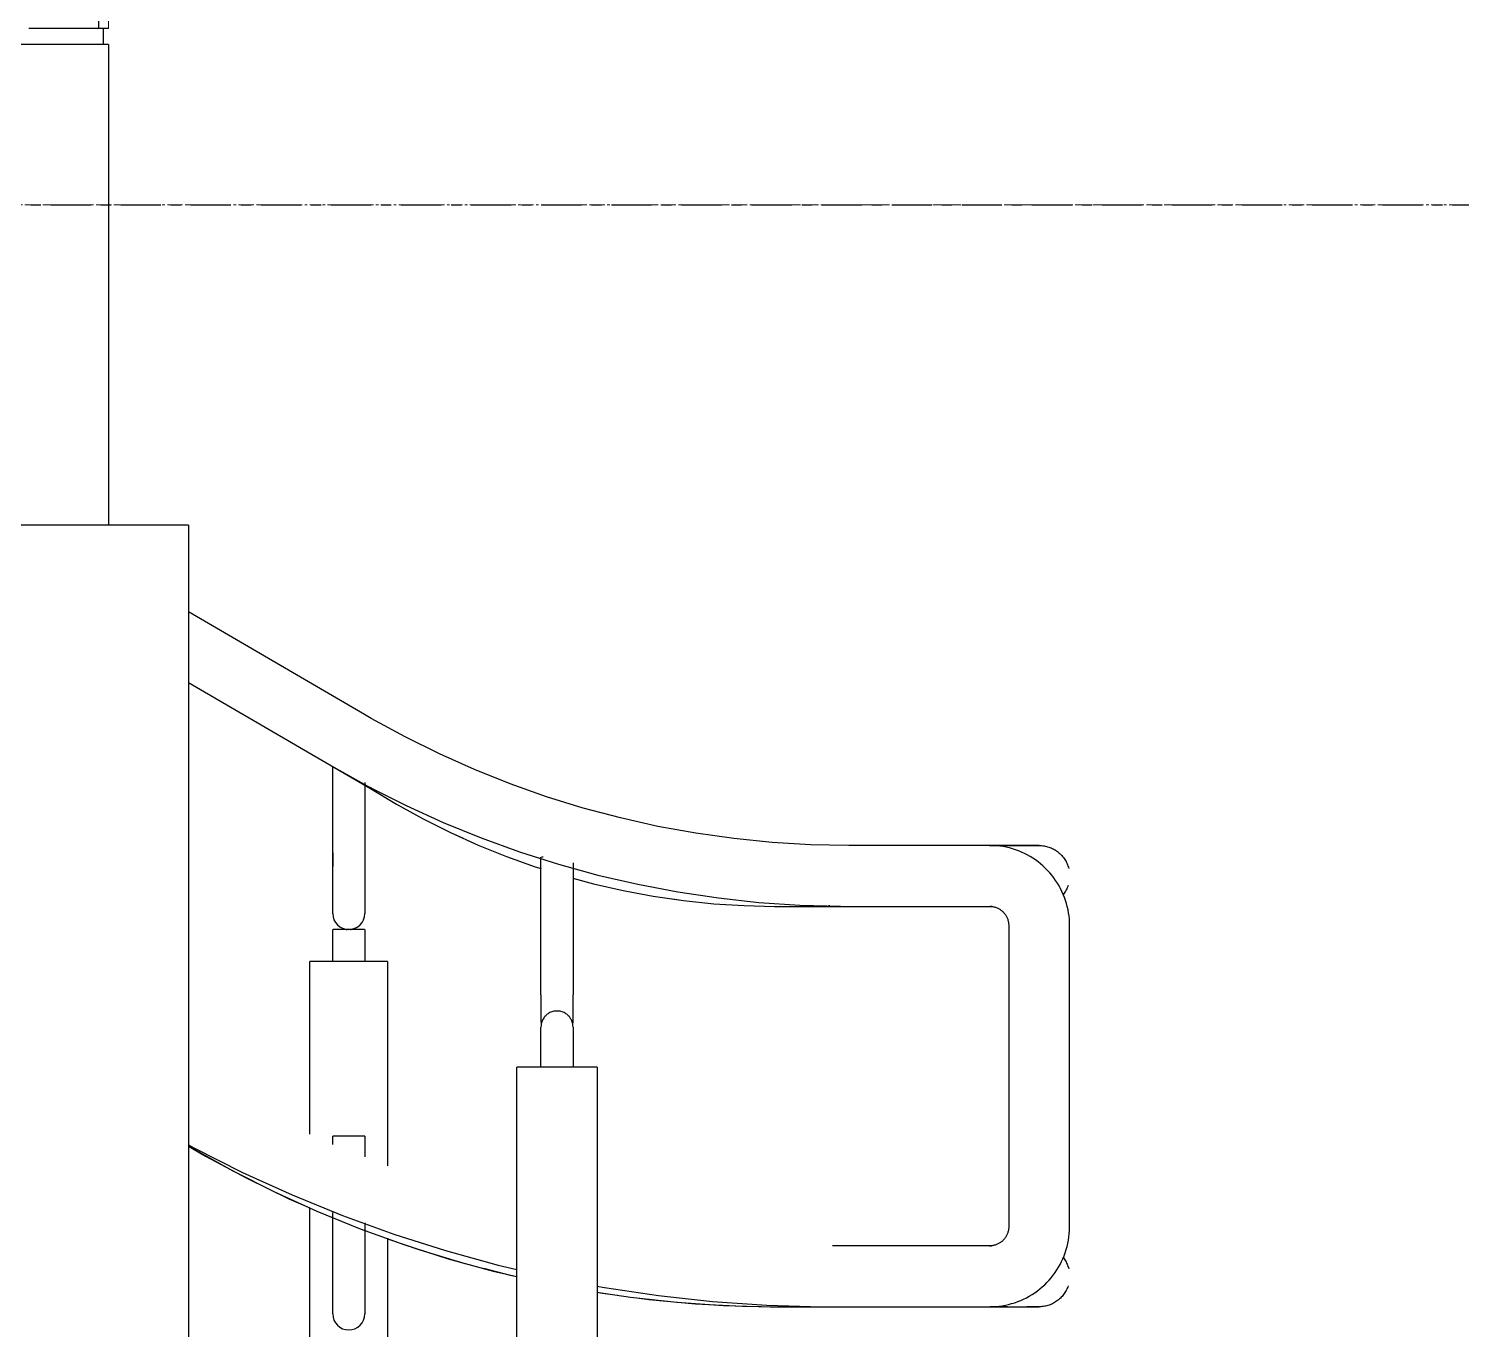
# Model space of a CAD drawing. Header units: millimetres. Extents: x 652937 to 1670132, y 1473552 to 2851037.
# Drawn here: x 782048 to 782943, y 1513818 to 1514630 of the extents above; entities that cross this region are included whole.
import ezdxf
from ezdxf.xclip import XClip

# ---------------------------------------------------------------- set-up
doc = ezdxf.new("R2010")
doc.units = ezdxf.units.MM
doc.header["$XCLIPFRAME"] = 0
doc.linetypes.add('Grid Line', pattern=[22.225, 12.7, -3.175, 3.175, -3.175])
doc.linetypes.add('TA_GL_005.00000', pattern=[13.75, 5, -1.25, 1.25, -1.25, 5])
doc.layers.add('000 - 0_HIDE_OBJ_FRAMING_DEF_SUB_1', color=1, linetype='Continuous')
doc.layers.add('000 - 0_SYM_DWG_GRIDLINE_MAIN_COLOR_251', color=251, linetype='Continuous')
doc.layers.add('Z-230-A_LEVEL', color=1, linetype='Continuous', lineweight=9)
doc.styles.add('TA', font='', dxfattribs={"height": 4.5})
doc.styles.get('TA').set_extended_font_data('Cordia New')

# ---------------------------------------------------------------- blocks, each defined once
blk = doc.blocks.new('PP18_ENT3_SE_ELE2-1')
at = {"layer": 'Z-230-A_LEVEL', "linetype": 'Grid Line', "ltscale": 0.5}
blk.add_line((26089.17, 102450), (0, 102450), dxfattribs=at)
blk = doc.blocks.new('*U6164')
at = {"layer": '000 - 0_SYM_DWG_GRIDLINE_MAIN_COLOR_251', "linetype": 'ByBlock', "ltscale": 5}
blk.add_line((200, 0), (-30071, 0), dxfattribs=at)
at = {"style": 'TA', "flags": 1}
blk.add_attdef('LOCATION', (6, -6), '', height=4.5, rotation=270, dxfattribs=at)
blk = doc.blocks.new('W-1-PP18-ST_ENT3_REV02_20260413-044638_PP18_ENT3_ELE2-DIM')
at = {"layer": '000 - 0_SYM_DWG_GRIDLINE_MAIN_COLOR_251', "color": 6, "linetype": 'TA_GL_005.00000', "rotation": 180}
blk.add_blockref('*U6164', (-21271, 102450), dxfattribs=at)
blk = doc.blocks.new('Railing - RL8A_Post_Start-End_-20961176-ENT 3 ELE-2 Sheet')
at = {"layer": '000 - 0_HIDE_OBJ_FRAMING_DEF_SUB_1'}
for p, q in [((-174638.47, 101956.67), (-174638.47, 102042.67)), ((-174637.13, 102042.67), (-174638.13, 102042.67)), ((-174618.47, 102039.18), (-174618.47, 101956.67)), ((-174638.47, 101911.67), (-174638.47, 101936.67)), ((-174618.47, 101936.67), (-174618.47, 101911.67)), ((-174653.47, 101151), (-174653.47, 101911.67)), ((-174628.47, 101911.67), (-174653.47, 101911.67)), ((-174603.47, 101911.67), (-174628.47, 101911.67)), ((-174603.47, 101911.67), (-174603.47, 101151))]:
    blk.add_line(p, q, dxfattribs=at)
at = {"layer": '000 - 0_HIDE_OBJ_FRAMING_DEF_SUB_1', "flags": 128}
for points in [[(-174638.47, 101956.67), (-174638.47, 101955.87), (-174638.47, 101955.07), (-174638.47, 101954.27), (-174638.47, 101953.48), (-174638.47, 101952.69), (-174638.47, 101951.91), (-174638.47, 101951.14), (-174638.47, 101950.38), (-174638.47, 101949.62), (-174638.47, 101948.88), (-174638.47, 101948.15), (-174638.47, 101947.43), (-174638.47, 101946.73), (-174638.47, 101946.04), (-174638.47, 101945.37), (-174638.47, 101944.72), (-174638.47, 101944.09), (-174638.47, 101943.48), (-174638.47, 101942.89), (-174638.47, 101942.32), (-174638.47, 101941.77), (-174638.47, 101941.25), (-174638.47, 101940.75), (-174638.47, 101940.28), (-174638.47, 101939.84), (-174638.47, 101939.42)], [(-174618.47, 101939.31), (-174618.47, 101939.72), (-174618.47, 101940.16), (-174618.47, 101940.62), (-174618.47, 101941.12), (-174618.47, 101941.63), (-174618.47, 101942.17), (-174618.47, 101942.73), (-174618.47, 101943.32), (-174618.47, 101943.92), (-174618.47, 101944.55), (-174618.47, 101945.2), (-174618.47, 101945.86), (-174618.47, 101946.54), (-174618.47, 101947.24), (-174618.47, 101947.95), (-174618.47, 101948.68), (-174618.47, 101949.42), (-174618.47, 101950.17), (-174618.47, 101950.93), (-174618.47, 101951.7), (-174618.47, 101952.48), (-174618.47, 101953.27), (-174618.47, 101954.06), (-174618.47, 101954.85), (-174618.47, 101955.65), (-174618.47, 101956.45), (-174618.47, 101956.67)]]:
    blk.add_lwpolyline(points, dxfattribs=at)
at = {"layer": '000 - 0_HIDE_OBJ_FRAMING_DEF_SUB_1'}
blk.add_open_spline([(-174618.47, 101936.67), (-174618.47, 101937.54), (-174618.64, 101938.85), (-174619.2, 101940.5), (-174619.68, 101941.48), (-174620.15, 101942.23), (-174620.65, 101942.94), (-174621.23, 101943.59), (-174621.87, 101944.19), (-174622.54, 101944.74), (-174623.45, 101945.35), (-174624.63, 101945.93), (-174626.28, 101946.49), (-174628.47, 101946.78), (-174630.65, 101946.49), (-174632.3, 101945.93), (-174633.48, 101945.35), (-174634.39, 101944.74), (-174635.06, 101944.19), (-174635.7, 101943.59), (-174636.42, 101942.77), (-174637.03, 101941.86), (-174637.44, 101941.09), (-174637.8, 101940.3), (-174638.29, 101938.85), (-174638.47, 101937.54), (-174638.47, 101936.67)], degree=3, knots=[0, 0, 0, 0, 0.083333, 0.125, 0.166667, 0.1875, 0.208333, 0.25, 0.270833, 0.291667, 0.333333, 0.375, 0.416667, 0.5, 0.583333, 0.625, 0.666667, 0.708333, 0.729167, 0.75, 0.791667, 0.833333, 0.854167, 0.875, 0.916667, 1, 1, 1, 1], dxfattribs=at)
blk = doc.blocks.new('Railing - Railing-19040147-ENT 3 ELE-2 Sheet')
blk.add_blockref('Railing - RL8A_Post_Start-End_-20961176-ENT 3 ELE-2 Sheet', (0, 0))
blk = doc.blocks.new('DPA_TYP_RL8_Handrail - RL8A_300Tx175R-21111523-ENT 3 ELE-2 Sheet')
at = {"layer": '000 - 0_HIDE_OBJ_FRAMING_DEF_SUB_1'}
for p, q in [((-174748.58, 102131.73), (-174858.47, 102195.83)), ((-174858.47, 102151.84), (-174767.73, 102098.91)), ((-174358.47, 102050), (-174446.26, 102050)), ((-174446.26, 102012), (-174358.47, 102012)), ((-174346.47, 102000), (-174346.47, 101812)), ((-174308.47, 101812), (-174308.47, 102000)), ((-174358.47, 101800), (-174456.53, 101800)), ((-174456.53, 101762), (-174358.47, 101762))]:
    blk.add_line(p, q, dxfattribs=at)
at = {"layer": '000 - 0_HIDE_OBJ_FRAMING_DEF_SUB_1', "flags": 128}
for points in [[(-174446.26, 102050), (-174470.25, 102050.48), (-174494.21, 102051.92), (-174518.08, 102054.31), (-174541.85, 102057.66), (-174565.46, 102061.96), (-174588.88, 102067.2), (-174612.07, 102073.37), (-174635, 102080.46), (-174657.62, 102088.46), (-174679.91, 102097.36), (-174701.82, 102107.15), (-174723.32, 102117.8), (-174744.38, 102129.31), (-174748.58, 102131.73)], [(-174767.73, 102098.91), (-174745.43, 102086.49), (-174722.66, 102074.98), (-174699.44, 102064.39), (-174675.82, 102054.73), (-174651.83, 102046.03), (-174627.52, 102038.29), (-174602.91, 102031.53), (-174578.05, 102025.76), (-174552.98, 102020.99), (-174527.74, 102017.23), (-174502.38, 102014.47), (-174476.92, 102012.74), (-174451.41, 102012.02), (-174446.26, 102012)], [(-174308.47, 102000), (-174308.51, 102002), (-174308.63, 102004), (-174308.83, 102005.99), (-174309.1, 102007.97), (-174309.46, 102009.93), (-174309.9, 102011.89), (-174310.41, 102013.82), (-174311, 102015.73), (-174311.67, 102017.61), (-174312.41, 102019.47), (-174313.23, 102021.3), (-174314.12, 102023.09), (-174315.07, 102024.84), (-174316.1, 102026.56), (-174317.2, 102028.23), (-174318.36, 102029.86), (-174319.59, 102031.44), (-174320.88, 102032.97), (-174322.22, 102034.45), (-174323.63, 102035.87), (-174325.09, 102037.23), (-174326.61, 102038.54), (-174328.17, 102039.78), (-174329.79, 102040.96), (-174331.45, 102042.07), (-174333.15, 102043.12), (-174334.9, 102044.1), (-174336.68, 102045.01), (-174338.5, 102045.84), (-174340.35, 102046.6), (-174342.23, 102047.29), (-174344.13, 102047.9), (-174346.06, 102048.44), (-174348, 102048.89), (-174349.97, 102049.27), (-174351.94, 102049.57), (-174353.93, 102049.79), (-174355.93, 102049.94), (-174357.93, 102050), (-174358.47, 102050)], [(-174358.47, 102012), (-174357.99, 102011.99), (-174357.51, 102011.96), (-174357.03, 102011.91), (-174356.55, 102011.85), (-174356.08, 102011.76), (-174355.61, 102011.66), (-174355.15, 102011.53), (-174354.69, 102011.39), (-174354.24, 102011.23), (-174353.79, 102011.05), (-174353.35, 102010.86), (-174352.92, 102010.64), (-174352.5, 102010.41), (-174352.09, 102010.17), (-174351.69, 102009.9), (-174351.3, 102009.63), (-174350.92, 102009.33), (-174350.55, 102009.02), (-174350.2, 102008.7), (-174349.86, 102008.36), (-174349.53, 102008.01), (-174349.22, 102007.65), (-174348.92, 102007.27), (-174348.64, 102006.88), (-174348.37, 102006.48), (-174348.12, 102006.07), (-174347.88, 102005.66), (-174347.66, 102005.23), (-174347.46, 102004.79), (-174347.28, 102004.35), (-174347.12, 102003.9), (-174346.97, 102003.44), (-174346.84, 102002.98), (-174346.73, 102002.51), (-174346.64, 102002.04), (-174346.57, 102001.57), (-174346.52, 102001.09), (-174346.48, 102000.61), (-174346.47, 102000.13), (-174346.47, 102000)], [(-174858.47, 101863.11), (-174855.12, 101861.25), (-174824.78, 101845.91), (-174793.85, 101831.8), (-174762.38, 101818.93), (-174730.42, 101807.34), (-174698.02, 101797.03), (-174665.24, 101788.02), (-174653.47, 101785.29)], [(-174358.47, 101762), (-174356.47, 101762.04), (-174354.47, 101762.16), (-174352.48, 101762.36), (-174350.5, 101762.64), (-174348.53, 101763), (-174346.58, 101763.43), (-174344.65, 101763.95), (-174342.74, 101764.54), (-174340.85, 101765.21), (-174338.99, 101765.95), (-174337.17, 101766.76), (-174335.38, 101767.65), (-174333.62, 101768.61), (-174331.91, 101769.64), (-174330.23, 101770.73), (-174328.61, 101771.9), (-174327.03, 101773.12), (-174325.5, 101774.41), (-174324.02, 101775.76), (-174322.6, 101777.16), (-174321.23, 101778.63), (-174319.93, 101780.14), (-174318.69, 101781.71), (-174317.51, 101783.32), (-174316.39, 101784.98), (-174315.35, 101786.69), (-174314.37, 101788.43), (-174313.46, 101790.22), (-174312.63, 101792.03), (-174311.86, 101793.88), (-174311.18, 101795.76), (-174310.56, 101797.66), (-174310.03, 101799.59), (-174309.57, 101801.54), (-174309.19, 101803.5), (-174308.89, 101805.48), (-174308.67, 101807.47), (-174308.53, 101809.46), (-174308.47, 101811.46), (-174308.47, 101812)], [(-174346.47, 101812), (-174346.48, 101811.52), (-174346.5, 101811.04), (-174346.55, 101810.56), (-174346.62, 101810.09), (-174346.7, 101809.62), (-174346.81, 101809.15), (-174346.93, 101808.68), (-174347.07, 101808.23), (-174347.23, 101807.77), (-174347.41, 101807.33), (-174347.61, 101806.89), (-174347.82, 101806.46), (-174348.05, 101806.04), (-174348.3, 101805.63), (-174348.56, 101805.22), (-174348.84, 101804.83), (-174349.13, 101804.45), (-174349.44, 101804.09), (-174349.77, 101803.73), (-174350.11, 101803.39), (-174350.46, 101803.06), (-174350.82, 101802.75), (-174351.2, 101802.45), (-174351.58, 101802.17), (-174351.98, 101801.9), (-174352.39, 101801.65), (-174352.81, 101801.42), (-174353.24, 101801.2), (-174353.67, 101801), (-174354.12, 101800.82), (-174354.57, 101800.65), (-174355.03, 101800.5), (-174355.49, 101800.38), (-174355.95, 101800.27), (-174356.43, 101800.17), (-174356.9, 101800.1), (-174357.38, 101800.05), (-174357.86, 101800.02), (-174358.34, 101800), (-174358.47, 101800)], [(-174603.61, 101774.91), (-174598.72, 101773.98), (-174565.1, 101768.96), (-174531.3, 101765.29), (-174497.38, 101762.98), (-174463.39, 101762.03), (-174456.53, 101762)]]:
    blk.add_lwpolyline(points, dxfattribs=at)
blk = doc.blocks.new('Railing - RL10_Post_Start-End_-20894885-ENT 3 ELE-2 Sheet')
at = {"layer": '000 - 0_HIDE_OBJ_FRAMING_DEF_SUB_1'}
for p, q in [((-174768.47, 102045.5), (-174768.47, 102099.34)), ((-174748.47, 102089.32), (-174748.47, 102045.5)), ((-174768.47, 101977.5), (-174768.47, 101997.5)), ((-174758.47, 101997.5), (-174768.22, 101997.5)), ((-174748.72, 101997.5), (-174758.47, 101997.5)), ((-174748.47, 101997.5), (-174748.47, 101977.5)), ((-174782.77, 101869.86), (-174782.77, 101977.5)), ((-174734.17, 101977.5), (-174782.77, 101977.5)), ((-174734.17, 101977.5), (-174734.17, 101849.97)), ((-174768.47, 101863.26), (-174768.47, 101868.5)), ((-174748.47, 101868.5), (-174768.47, 101868.5)), ((-174748.47, 101868.5), (-174748.47, 101855.51)), ((-174782.77, 101187.5), (-174782.77, 101823.99)), ((-174768.47, 101795.5), (-174768.47, 101820.87)), ((-174748.47, 101814.46), (-174748.47, 101795.5)), ((-174734.17, 101804.84), (-174734.17, 101187.5)), ((-174782.77, 101187.5), (-174734.17, 101187.5))]:
    blk.add_line(p, q, dxfattribs=at)
at = {"layer": '000 - 0_HIDE_OBJ_FRAMING_DEF_SUB_1', "flags": 128}
for points in [[(-174768.47, 102045.5), (-174768.47, 102043.98), (-174768.47, 102042.46), (-174768.47, 102040.95), (-174768.47, 102039.45), (-174768.47, 102037.95), (-174768.47, 102036.78)], [(-174768.47, 102007.53), (-174768.47, 102007.62), (-174768.47, 102007.77), (-174768.47, 102007.99), (-174768.47, 102008.26), (-174768.47, 102008.59), (-174768.47, 102008.98), (-174768.47, 102009.43), (-174768.47, 102009.94), (-174768.47, 102010.5), (-174768.47, 102011.12), (-174768.47, 102011.79), (-174768.47, 102012.52), (-174768.47, 102013.3), (-174768.47, 102014.14), (-174768.47, 102015.02), (-174768.47, 102015.95), (-174768.47, 102016.93), (-174768.47, 102017.96), (-174768.47, 102019.03), (-174768.47, 102020.14), (-174768.47, 102021.29), (-174768.47, 102022.48), (-174768.47, 102023.71), (-174768.47, 102024.97), (-174768.47, 102026.26), (-174768.47, 102027.59), (-174768.47, 102028.94), (-174768.47, 102030.33), (-174768.47, 102031.73), (-174768.47, 102033.16), (-174768.47, 102034.6), (-174768.47, 102036.07), (-174768.47, 102037.55), (-174768.47, 102039.04), (-174768.47, 102040.54), (-174768.47, 102042.05), (-174768.47, 102043.57), (-174768.47, 102045.09), (-174768.47, 102045.5)], [(-174748.47, 102045.5), (-174748.47, 102043.98), (-174748.47, 102042.46), (-174748.47, 102040.95), (-174748.47, 102039.45), (-174748.47, 102037.95), (-174748.47, 102036.47), (-174748.47, 102035), (-174748.47, 102033.55), (-174748.47, 102032.11), (-174748.47, 102030.7), (-174748.47, 102029.31), (-174748.47, 102027.95), (-174748.47, 102026.62), (-174748.47, 102025.31), (-174748.47, 102024.04), (-174748.47, 102022.81), (-174748.47, 102021.61), (-174748.47, 102020.44), (-174748.47, 102019.32), (-174748.47, 102018.24), (-174748.47, 102017.2), (-174748.47, 102016.21), (-174748.47, 102015.27), (-174748.47, 102014.37), (-174748.47, 102013.52), (-174748.47, 102012.73), (-174748.47, 102011.99), (-174748.47, 102011.3), (-174748.47, 102010.66), (-174748.47, 102010.08), (-174748.47, 102009.56), (-174748.47, 102009.1), (-174748.47, 102008.69), (-174748.47, 102008.34), (-174748.47, 102008.05), (-174748.47, 102007.82), (-174748.47, 102007.66), (-174748.47, 102007.55)], [(-174760.95, 101997.81), (-174760.56, 101997.72), (-174760.17, 101997.65), (-174759.77, 101997.59), (-174759.37, 101997.54)], [(-174757.38, 101997.56), (-174756.98, 101997.61), (-174756.58, 101997.68), (-174756.19, 101997.76)], [(-174754.67, 101998.25), (-174754.3, 101998.41), (-174753.94, 101998.58), (-174753.59, 101998.77), (-174753.25, 101998.97), (-174752.91, 101999.19), (-174752.58, 101999.42)], [(-174768.47, 101757.53), (-174768.47, 101757.62), (-174768.47, 101757.77), (-174768.47, 101757.99), (-174768.47, 101758.26), (-174768.47, 101758.59), (-174768.47, 101758.98), (-174768.47, 101759.43), (-174768.47, 101759.94), (-174768.47, 101760.5), (-174768.47, 101761.12), (-174768.47, 101761.79), (-174768.47, 101762.52), (-174768.47, 101763.3), (-174768.47, 101764.14), (-174768.47, 101765.02), (-174768.47, 101765.95), (-174768.47, 101766.93), (-174768.47, 101767.96), (-174768.47, 101769.03), (-174768.47, 101770.14), (-174768.47, 101771.29), (-174768.47, 101772.48), (-174768.47, 101773.71), (-174768.47, 101774.97), (-174768.47, 101776.26), (-174768.47, 101777.59), (-174768.47, 101778.94), (-174768.47, 101780.33), (-174768.47, 101781.73), (-174768.47, 101783.16), (-174768.47, 101784.6), (-174768.47, 101786.07), (-174768.47, 101787.55), (-174768.47, 101789.04), (-174768.47, 101790.54), (-174768.47, 101792.05), (-174768.47, 101793.57), (-174768.47, 101795.09), (-174768.47, 101795.5)], [(-174748.47, 101795.5), (-174748.47, 101793.98), (-174748.47, 101792.46), (-174748.47, 101790.95), (-174748.47, 101789.45), (-174748.47, 101787.95), (-174748.47, 101786.47), (-174748.47, 101785), (-174748.47, 101783.55), (-174748.47, 101782.11), (-174748.47, 101780.7), (-174748.47, 101779.31), (-174748.47, 101777.95), (-174748.47, 101776.62), (-174748.47, 101775.31), (-174748.47, 101774.04), (-174748.47, 101772.81), (-174748.47, 101771.61), (-174748.47, 101770.44), (-174748.47, 101769.32), (-174748.47, 101768.24), (-174748.47, 101767.2), (-174748.47, 101766.21), (-174748.47, 101765.27), (-174748.47, 101764.37), (-174748.47, 101763.52), (-174748.47, 101762.73), (-174748.47, 101761.99), (-174748.47, 101761.3), (-174748.47, 101760.66), (-174748.47, 101760.08), (-174748.47, 101759.56), (-174748.47, 101759.1), (-174748.47, 101758.69), (-174748.47, 101758.34), (-174748.47, 101758.05), (-174748.47, 101757.82), (-174748.47, 101757.66), (-174748.47, 101757.55)]]:
    blk.add_lwpolyline(points, dxfattribs=at)
at = {"layer": '000 - 0_HIDE_OBJ_FRAMING_DEF_SUB_1'}
for centre in [(-174758.47, 102007.5), (-174758.47, 101757.5)]:
    blk.add_arc(centre, 10, 180, 0, dxfattribs=at)
blk = doc.blocks.new('Railing - Railing-21262795-ENT 3 ELE-2 Sheet')
blk.add_blockref('Railing - RL10_Post_Start-End_-20894885-ENT 3 ELE-2 Sheet', (0, 0))
blk = doc.blocks.new('DPA_TYP_RL10_Handrail - RL10_300Tx175R-21111166-ENT 3 ELE-2 Sheet')
at = {"layer": '000 - 0_HIDE_OBJ_FRAMING_DEF_SUB_1'}
for p, q in [((-174767.73, 102098.91), (-174744.96, 102085.64)), ((-174490.76, 102012), (-174458.46, 102012)), ((-174458.46, 102012), (-174458.46, 102012.65)), ((-174458.46, 102012.65), (-174458.46, 102012)), ((-174458.46, 102012), (-174446.26, 102012)), ((-174358.46, 102012), (-174357.22, 102012)), ((-174356.88, 102012), (-174358.12, 102012)), ((-174858.47, 101862.42), (-174856.23, 101861.12)), ((-174358.46, 101800), (-174357.22, 101800)), ((-174356.88, 101800), (-174358.12, 101800)), ((-174489.61, 101762), (-174458.46, 101762)), ((-174458.46, 101762), (-174456.53, 101762))]:
    blk.add_line(p, q, dxfattribs=at)
at = {"layer": '000 - 0_HIDE_OBJ_FRAMING_DEF_SUB_1', "flags": 128}
for points in [[(-174744.96, 102085.64), (-174728.69, 102075.79), (-174712.03, 102066.61), (-174695.02, 102058.1), (-174677.68, 102050.27), (-174660.04, 102043.15), (-174642.13, 102036.73), (-174638.44, 102035.57)], [(-174744.96, 102085.64), (-174728.69, 102075.79), (-174712.03, 102066.61), (-174695.02, 102058.1), (-174687.06, 102054.51)], [(-174684.56, 102053.38), (-174677.68, 102050.27), (-174660.04, 102043.15), (-174642.13, 102036.73), (-174638.44, 102035.57)], [(-174358.46, 102050), (-174357.22, 102050), (-174355.98, 102050), (-174354.74, 102050), (-174353.52, 102050), (-174352.3, 102050), (-174351.09, 102050), (-174349.89, 102050), (-174348.7, 102050), (-174347.54, 102050), (-174346.38, 102050), (-174345.25, 102050), (-174344.14, 102050), (-174343.05, 102050), (-174341.99, 102050), (-174340.95, 102050), (-174339.94, 102050), (-174338.96, 102050), (-174338.01, 102050), (-174337.1, 102050), (-174336.22, 102050), (-174335.37, 102050), (-174334.56, 102050), (-174333.79, 102050), (-174333.06, 102050), (-174332.37, 102050), (-174331.72, 102050), (-174331.11, 102050), (-174330.55, 102050), (-174330.03, 102050), (-174329.56, 102050), (-174329.14, 102050), (-174328.76, 102050), (-174328.43, 102050), (-174328.14, 102050), (-174327.91, 102050), (-174327.72, 102050), (-174327.58, 102050), (-174327.5, 102050), (-174327.46, 102050)], [(-174327.46, 102050), (-174327.48, 102050), (-174327.55, 102050), (-174327.68, 102050), (-174327.85, 102050), (-174328.07, 102050), (-174328.34, 102050), (-174328.66, 102050), (-174329.03, 102050), (-174329.44, 102050), (-174329.9, 102050), (-174330.41, 102050), (-174330.96, 102050), (-174331.55, 102050), (-174332.19, 102050), (-174332.87, 102050), (-174333.59, 102050), (-174334.35, 102050), (-174335.15, 102050), (-174335.99, 102050), (-174336.86, 102050), (-174337.76, 102050), (-174338.7, 102050), (-174339.68, 102050), (-174340.68, 102050), (-174341.71, 102050), (-174342.76, 102050), (-174343.84, 102050), (-174344.95, 102050), (-174346.08, 102050), (-174347.22, 102050), (-174348.39, 102050), (-174349.57, 102050), (-174350.76, 102050), (-174351.97, 102050), (-174353.19, 102050), (-174354.41, 102050), (-174355.64, 102050), (-174356.88, 102050), (-174358.12, 102050)], [(-174327.46, 102050), (-174326.7, 102049.98), (-174325.94, 102049.94), (-174325.18, 102049.86), (-174324.43, 102049.76), (-174323.68, 102049.62), (-174322.94, 102049.46), (-174322.2, 102049.26), (-174321.48, 102049.04), (-174320.76, 102048.78), (-174320.06, 102048.5), (-174319.36, 102048.19), (-174318.68, 102047.85), (-174318.01, 102047.49), (-174317.36, 102047.1), (-174316.73, 102046.68), (-174316.11, 102046.24), (-174315.51, 102045.77), (-174314.93, 102045.28), (-174314.37, 102044.77), (-174313.83, 102044.24), (-174313.31, 102043.68), (-174312.81, 102043.11), (-174312.34, 102042.51), (-174311.89, 102041.9), (-174311.47, 102041.27), (-174311.07, 102040.62), (-174310.7, 102039.96), (-174310.35, 102039.28), (-174310.04, 102038.59), (-174309.75, 102037.88), (-174309.49, 102037.17), (-174309.25, 102036.45), (-174309.05, 102035.72)], [(-174618.52, 102029.56), (-174605.61, 102026.08), (-174587.06, 102021.85), (-174568.36, 102018.37), (-174549.54, 102015.65), (-174530.62, 102013.67), (-174511.63, 102012.46), (-174492.61, 102012), (-174490.76, 102012)], [(-174618.52, 102029.56), (-174605.61, 102026.08), (-174587.06, 102021.85), (-174568.36, 102018.37), (-174559.77, 102017.13)], [(-174309.42, 102025.02), (-174309.67, 102024.31), (-174309.96, 102023.6), (-174310.27, 102022.91), (-174310.6, 102022.23), (-174310.97, 102021.56), (-174311.36, 102020.91), (-174311.77, 102020.27), (-174312.22, 102019.65), (-174312.68, 102019.05)], [(-174556.46, 102016.65), (-174549.54, 102015.65), (-174530.62, 102013.67), (-174511.63, 102012.46), (-174492.61, 102012), (-174490.76, 102012)], [(-174858.47, 101862.33), (-174847.91, 101856.11), (-174822.11, 101842.26), (-174795.78, 101829.45), (-174782.77, 101823.76)], [(-174856.23, 101861.12), (-174830.8, 101846.96), (-174804.83, 101833.83), (-174778.35, 101821.75), (-174751.42, 101810.73), (-174724.06, 101800.81), (-174696.33, 101791.98), (-174668.26, 101784.27), (-174653.47, 101780.84)], [(-174734.17, 101804.45), (-174714.01, 101797.49), (-174685.97, 101789.04), (-174682.32, 101788.1)], [(-174312.34, 101792.51), (-174311.89, 101791.9), (-174311.47, 101791.27), (-174311.07, 101790.62), (-174310.7, 101789.96), (-174310.35, 101789.28), (-174310.04, 101788.59), (-174309.75, 101787.88), (-174309.49, 101787.17), (-174309.25, 101786.45), (-174309.05, 101785.72)], [(-174674.35, 101786.04), (-174657.62, 101781.72), (-174653.47, 101780.82)], [(-174603.62, 101771.12), (-174600.16, 101770.51), (-174590.68, 101769.25)], [(-174603.62, 101771.1), (-174582.54, 101767.96), (-174553.61, 101764.82), (-174524.57, 101762.84), (-174495.48, 101762.02), (-174489.61, 101762)], [(-174309.42, 101775.02), (-174309.67, 101774.31), (-174309.96, 101773.6), (-174310.27, 101772.91), (-174310.6, 101772.23), (-174310.97, 101771.56), (-174311.36, 101770.91), (-174311.77, 101770.27), (-174312.22, 101769.65), (-174312.68, 101769.05), (-174313.17, 101768.47), (-174313.68, 101767.91), (-174314.22, 101767.37), (-174314.77, 101766.85), (-174315.35, 101766.36), (-174315.94, 101765.88), (-174316.56, 101765.44), (-174317.19, 101765.01), (-174317.84, 101764.61), (-174318.5, 101764.24), (-174319.18, 101763.9), (-174319.87, 101763.58), (-174320.57, 101763.29), (-174321.28, 101763.03), (-174322.01, 101762.8), (-174322.74, 101762.59), (-174323.48, 101762.42), (-174324.23, 101762.28), (-174324.98, 101762.16), (-174325.73, 101762.08), (-174326.49, 101762.02), (-174327.25, 101762), (-174327.46, 101762)], [(-174578.71, 101767.65), (-174571.13, 101766.64), (-174541.98, 101763.93), (-174512.74, 101762.39), (-174488.84, 101762)], [(-174358.46, 101762), (-174357.22, 101762), (-174355.98, 101762), (-174354.74, 101762), (-174353.52, 101762), (-174352.3, 101762), (-174351.09, 101762), (-174349.89, 101762), (-174348.7, 101762), (-174347.54, 101762), (-174346.38, 101762), (-174345.25, 101762), (-174344.14, 101762), (-174343.05, 101762), (-174341.99, 101762), (-174340.95, 101762), (-174339.94, 101762), (-174338.96, 101762), (-174338.01, 101762), (-174337.1, 101762), (-174336.22, 101762), (-174335.37, 101762), (-174334.56, 101762), (-174333.79, 101762), (-174333.06, 101762), (-174332.37, 101762), (-174331.72, 101762), (-174331.11, 101762), (-174330.55, 101762), (-174330.03, 101762), (-174329.56, 101762), (-174329.14, 101762), (-174328.76, 101762), (-174328.43, 101762), (-174328.14, 101762), (-174327.91, 101762), (-174327.72, 101762), (-174327.58, 101762), (-174327.5, 101762), (-174327.46, 101762)], [(-174347.22, 101762), (-174348.39, 101762), (-174349.57, 101762), (-174350.76, 101762), (-174351.97, 101762), (-174353.19, 101762), (-174354.41, 101762), (-174355.64, 101762), (-174356.88, 101762), (-174358.12, 101762)], [(-174327.46, 101762), (-174327.48, 101762), (-174327.55, 101762), (-174327.68, 101762), (-174327.85, 101762), (-174328.07, 101762), (-174328.34, 101762), (-174328.66, 101762), (-174329.03, 101762), (-174329.44, 101762), (-174329.9, 101762), (-174330.41, 101762), (-174330.96, 101762), (-174331.55, 101762), (-174332.19, 101762), (-174332.87, 101762), (-174333.59, 101762), (-174334.35, 101762), (-174335.15, 101762)]]:
    blk.add_lwpolyline(points, dxfattribs=at)
at = {"layer": '000 - 0_HIDE_OBJ_FRAMING_DEF_SUB_1'}
blk.add_open_spline([(-174744.96, 102085.64), (-174744.96, 102085.64), (-174744.76, 102085.97), (-174744.37, 102086.62)], degree=3, dxfattribs=at)
blk = doc.blocks.new('C-1-PP18-AR-2340-01-C_20260413-231939_PP18_ENT3_EX-ELE2')
at = {"layer": '000 - 0_HIDE_OBJ_FRAMING_DEF_SUB_1'}
for p, q in [((7034, 102560), (7034, 106200)), ((7032.03, 102560), (6990.38, 102560)), ((7034, 102560), (7032.03, 102560)), ((7037.95, 102560), (7033.96, 102560)), ((7037, 102550), (7037, 102560)), ((7040, 102560), (7037.95, 102560)), ((7040, 102550), (-4915, 102550)), ((7040, 102550), (7040, 102450)), ((7040, 102450), (7040, 102250)), ((7090, 102250), (-20158.97, 102250)), ((7090, 102250), (7090, 101360))]:
    blk.add_line(p, q, dxfattribs=at)
at = {"layer": '000 - 0_HIDE_OBJ_FRAMING_DEF_SUB_1', "lineweight": 9}
blk.add_line((7040, 102560), (7040, 104050), dxfattribs=at)
at = {"layer": '000 - 0_HIDE_OBJ_FRAMING_DEF_SUB_1'}
for name in ['DPA_TYP_RL8_Handrail - RL8A_300Tx175R-21111523-ENT 3 ELE-2 Sheet', 'DPA_TYP_RL10_Handrail - RL10_300Tx175R-21111166-ENT 3 ELE-2 Sheet', 'Railing - Railing-21262795-ENT 3 ELE-2 Sheet', 'Railing - Railing-19040147-ENT 3 ELE-2 Sheet']:
    blk.add_blockref(name, (181948.47, 0), dxfattribs=at)

msp = doc.modelspace()

# ---------------------------------------------------------------- block references
at = {"color": 6}
ref = msp.add_blockref('PP18_ENT3_SE_ELE2-1', (775008.1769, 1412070.4203), dxfattribs=at)
XClip(ref).set_block_clipping_path([(-21816.709593582, 100920), (8800.0000001194, 118767.7153737911)])

# ---------------------------------------------------------------- next in the draw order: block references
msp.add_blockref('W-1-PP18-ST_ENT3_REV02_20260413-044638_PP18_ENT3_ELE2-DIM', (775008.1769, 1412070.4203), dxfattribs=at)

# ---------------------------------------------------------------- next in the draw order: block references
msp.add_blockref('C-1-PP18-AR-2340-01-C_20260413-231939_PP18_ENT3_EX-ELE2', (775058.1769, 1412070.4203))

doc.saveas('drawing.dxf')
